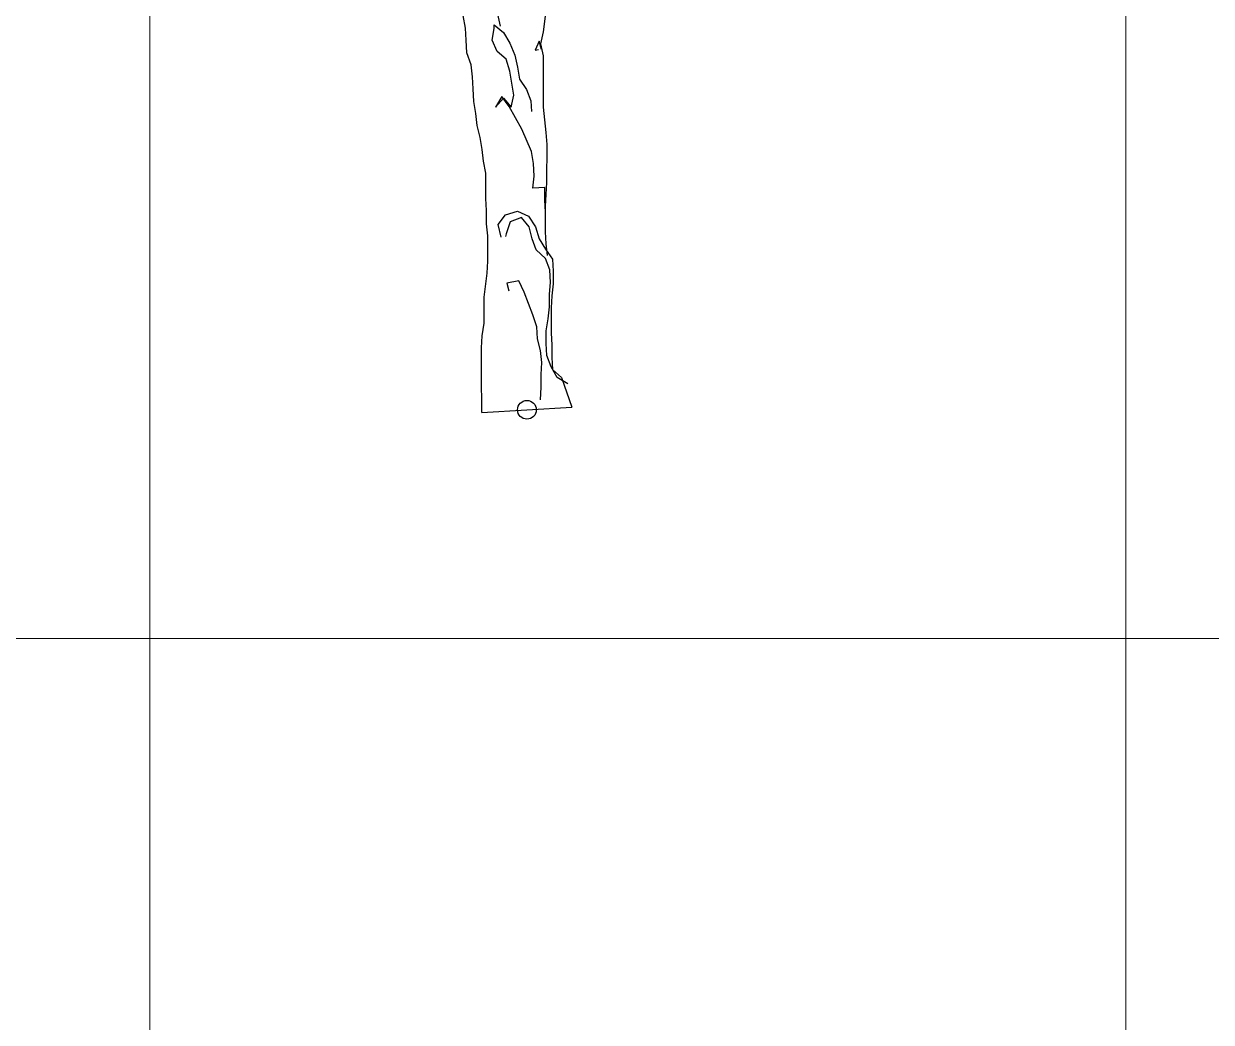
# Model space of a CAD drawing. Header units: millimetres. Extents: x 684983 to 685377, y 990360 to 990509.
# Drawn here: x 685141.719 to 685144.152, y 990441.252 to 990443.298 of the extents above; entities that cross this region are included whole.
import ezdxf

# ---------------------------------------------------------------- set-up
doc = ezdxf.new("R2010")
doc.units = ezdxf.units.MM
doc.layers.add('grid', color=8, linetype='Continuous', lineweight=9)
doc.layers.add('TEAK', color=7, linetype='Continuous')

# ---------------------------------------------------------------- blocks, each defined once
blk = doc.blocks.new('A$C25655A80')
for p, q in [((0.0043, 0.5028), (0.0082, 0.5354)), ((-0.1024, 0.5077), (-0.1053, 0.525)), ((-0.0543, 0.5105), (-0.0582, 0.5268)), ((-0.1014, 0.4913), (-0.1024, 0.5077)), ((-0.0659, 0.4913), (-0.063, 0.5076)), ((-0.063, 0.5124), (-0.0505, 0.5018)), ((-0.063, 0.5076), (-0.063, 0.5124)), ((-0.1005, 0.474), (-0.1014, 0.4913)), ((-0.0592, 0.4759), (-0.0659, 0.4913)), ((-0.0505, 0.5018), (-0.0419, 0.4874)), ((-0.0419, 0.4874), (-0.0351, 0.4711)), ((-0.0015, 0.4903), (-0.0073, 0.4778)), ((0.0014, 0.4787), (-0.0015, 0.4903)), ((0.0004, 0.4864), (0.0043, 0.5028)), ((-0.0947, 0.4577), (-0.1005, 0.474)), ((-0.0467, 0.4653), (-0.0592, 0.4759)), ((-0.0351, 0.4711), (-0.0313, 0.4547)), ((-0.0073, 0.4778), (-0.0024, 0.4787)), ((0.0043, 0.4701), (0.0004, 0.4864)), ((-0.0928, 0.4413), (-0.0947, 0.4577)), ((-0.0419, 0.449), (-0.0467, 0.4653)), ((-0.0313, 0.4547), (-0.0284, 0.4384)), ((0.0042, 0.3999), (0.0043, 0.4701)), ((-0.0919, 0.425), (-0.0928, 0.4413)), ((-0.0361, 0.4163), (-0.0419, 0.449)), ((-0.0284, 0.4384), (-0.0188, 0.424)), ((-0.091, 0.4077), (-0.0919, 0.425)), ((-0.0188, 0.424), (-0.0131, 0.4086)), ((-0.0881, 0.3913), (-0.091, 0.4077)), ((-0.0525, 0.4144), (-0.0612, 0.4)), ((-0.0612, 0.4), (-0.0506, 0.4124)), ((-0.0429, 0.4009), (-0.0525, 0.4144)), ((-0.0506, 0.4124), (-0.04, 0.3999)), ((-0.04, 0.3999), (-0.0361, 0.4163)), ((-0.0131, 0.4086), (-0.0121, 0.3941)), ((-0.0862, 0.375), (-0.0881, 0.3913)), ((-0.0256, 0.3701), (-0.0429, 0.4009)), ((0.008, 0.3653), (0.0042, 0.3999)), ((-0.0823, 0.3586), (-0.0862, 0.375)), ((-0.0795, 0.3423), (-0.0823, 0.3586)), ((-0.0122, 0.3394), (-0.0256, 0.3701)), ((0.009, 0.3489), (0.008, 0.3653)), ((-0.0776, 0.326), (-0.0795, 0.3423)), ((0.0089, 0.297), (0.009, 0.3489)), ((-0.0747, 0.3096), (-0.0776, 0.326)), ((-0.0093, 0.323), (-0.0122, 0.3394)), ((-0.0747, 0.275), (-0.0747, 0.3096)), ((-0.0084, 0.3057), (-0.0093, 0.323)), ((-0.0103, 0.2894), (-0.0084, 0.3057)), ((0.007, 0.2644), (0.0089, 0.297)), ((0.006, 0.2903), (-0.0103, 0.2894)), ((0.006, 0.273), (0.006, 0.2903)), ((-0.0738, 0.2587), (-0.0747, 0.275)), ((0.007, 0.2567), (0.006, 0.273)), ((0.0069, 0.2297), (0.007, 0.2644)), ((-0.0738, 0.2404), (-0.0738, 0.2587)), ((-0.0575, 0.2394), (-0.0478, 0.2529)), ((-0.0478, 0.2529), (-0.0315, 0.2577)), ((-0.0257, 0.249), (-0.0411, 0.2432)), ((-0.0315, 0.2577), (-0.0161, 0.2509)), ((-0.0152, 0.2365), (-0.0257, 0.249)), ((-0.0161, 0.2509), (-0.0065, 0.2365)), ((-0.0719, 0.224), (-0.0738, 0.2404)), ((-0.0536, 0.2221), (-0.0575, 0.2394)), ((-0.0411, 0.2432), (-0.0469, 0.2269)), ((-0.0113, 0.2201), (-0.0152, 0.2365)), ((-0.0065, 0.2365), (-0.0017, 0.2201)), ((0.0079, 0.2134), (0.0069, 0.2297)), ((-0.0719, 0.1894), (-0.0719, 0.224)), ((-0.0469, 0.2269), (-0.0479, 0.2231)), ((-0.0056, 0.2048), (-0.0113, 0.2201)), ((-0.0017, 0.2201), (0.0069, 0.2057)), ((0.0098, 0.1971), (0.0079, 0.2134)), ((0.0069, 0.1932), (-0.0056, 0.2048)), ((0.0069, 0.2057), (0.0165, 0.1922)), ((-0.0729, 0.1731), (-0.0719, 0.1894)), ((0.0127, 0.1778), (0.0069, 0.1932)), ((0.0165, 0.1922), (0.0175, 0.1759)), ((-0.0768, 0.1404), (-0.0729, 0.1731)), ((-0.0297, 0.1625), (-0.046, 0.1596)), ((-0.022, 0.1471), (-0.0297, 0.1625)), ((0.0136, 0.1605), (0.0127, 0.1778)), ((0.0175, 0.1759), (0.0174, 0.1586)), ((-0.046, 0.1596), (-0.0431, 0.149)), ((-0.0105, 0.1163), (-0.022, 0.1471)), ((0.0126, 0.1442), (0.0136, 0.1605)), ((0.0174, 0.1586), (0.0155, 0.1423)), ((-0.0768, 0.1049), (-0.0768, 0.1404)), ((0.0126, 0.1269), (0.0126, 0.1442)), ((0.0155, 0.1423), (0.0145, 0.1259)), ((-0.0047, 0.1), (-0.0105, 0.1163)), ((0.0107, 0.1105), (0.0126, 0.1269)), ((0.0145, 0.1259), (0.0145, 0.0913)), ((-0.0797, 0.0876), (-0.0768, 0.1049)), ((-0.0038, 0.0836), (-0.0047, 0.1)), ((0.0078, 0.0942), (0.0107, 0.1105)), ((-0.0807, 0.0712), (-0.0797, 0.0876)), ((0.0001, 0.0673), (-0.0038, 0.0836)), ((0.0078, 0.0769), (0.0078, 0.0942)), ((0.0145, 0.0913), (0.0154, 0.075)), ((-0.0807, 0.0183), (-0.0807, 0.0712)), ((0.002, 0.0509), (0.0001, 0.0673)), ((0.0087, 0.0606), (0.0078, 0.0769)), ((0.0154, 0.075), (0.0154, 0.0577)), ((0.001, 0.0346), (0.002, 0.0509)), ((0.0145, 0.0452), (0.0087, 0.0606)), ((0.0154, 0.0577), (0.0164, 0.0413)), ((0.001, 0.0173), (0.001, 0.0346)), ((0.0231, 0.0307), (0.0145, 0.0452)), ((0.0164, 0.0413), (0.0289, 0.0307)), ((-0.0798, 0.001), (-0.0807, 0.0183)), ((0, 0), (0.001, 0.0173)), ((0.0375, 0.0221), (0.0231, 0.0307)), ((0.0289, 0.0307), (0.043, -0.0101)), ((-0.0798, -0.0172), (-0.0798, 0.001))]:
    blk.add_line(p, q)
blk = doc.blocks.new('TR')
blk.add_line((-0.0606, -0.0024, 1.3453), (0.0622, 0.0048, 1.3453))
blk.add_circle((0.0008, 0.0012, 1.3453), 0.0128)
blk.add_blockref('A$C25655A80', (0.0192, 0.0148, 1.3453))

msp = doc.modelspace()

# ---------------------------------------------------------------- linework, layer by layer
at = {"layer": 'grid'}
for p, q in [((685141.9771, 990509.1548), (685141.9771, 990377.9235)), ((685143.9771, 990509.1548), (685143.9771, 990377.9235)), ((685221.1591, 990442.0381), (685118.727, 990442.0381))]:
    msp.add_line(p, q, dxfattribs=at)

# ---------------------------------------------------------------- block references
at = {"layer": 'TEAK', "xscale": 1.5, "yscale": 1.5, "zscale": 1.5}
msp.add_blockref('TR', (685142.7485, 990442.505, 99.958), dxfattribs=at)

doc.saveas('drawing.dxf')
